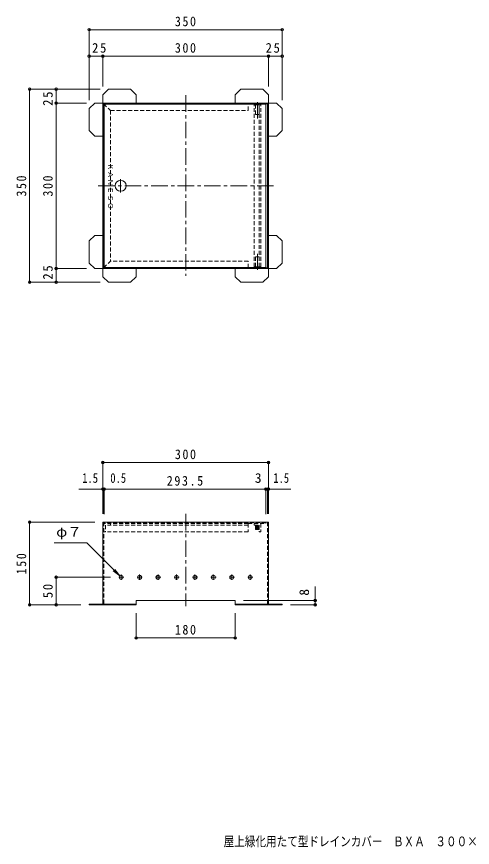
# Model space of a CAD drawing. Units: millimetres, scale not verified. Extents: x -808 to 875, y -810 to 696.
# Drawn here: x -808 to 18, y -810 to 696 of the extents above; entities that cross this region are included whole.
import ezdxf
from ezdxf.enums import TextEntityAlignment as Align

# ---------------------------------------------------------------- set-up
doc = ezdxf.new("R2010")
doc.units = ezdxf.units.MM
doc.header["$LTSCALE"] = 6
doc.header["$PDMODE"] = 32
doc.header["$PDSIZE"] = 4.8
doc.linetypes.add('CHAIN1', pattern=[8, 5, -1, 1, -1])
doc.linetypes.add('DASHED1', pattern=[1.8, 1.2, -0.6])
for name, color, linetype, lineweight in [('1-0_1-0ﾚｲﾔ', 4, 'Continuous', 9), ('1-1_1-1ﾚｲﾔ', 2, 'DASHED1', 9), ('1-2_1-2ﾚｲﾔ', 3, 'DASHED1', 9), ('1-3_1-3ﾚｲﾔ', 6, 'DASHED1', 9), ('1-4_1-4ﾚｲﾔ', 7, 'Continuous', 9), ('1-F', 7, 'Continuous', 9)]:
    doc.layers.add(name, color=color, linetype=linetype, lineweight=lineweight)
doc.layers.add('F-5_F-5ﾚｲﾔ', color=6, linetype='Continuous')
doc.styles.add('ＭＳ ゴシック', font='')
doc.styles.get('ＭＳ ゴシック').set_extended_font_data('MS Gothic')

msp = doc.modelspace()

# ---------------------------------------------------------------- linework, layer by layer
at = {"layer": '1-0_1-0ﾚｲﾔ'}
for p, q in [((-641.62, 564.54), (-651.62, 554.54)), ((-601.62, 564.54), (-641.62, 564.54)), ((-601.62, 564.54), (-591.62, 554.54)), ((-401.62, 564.54), (-411.62, 554.54)), ((-361.62, 564.54), (-401.62, 564.54)), ((-361.62, 564.54), (-351.62, 554.54)), ((-651.62, 554.54), (-651.62, 224.54)), ((-591.62, 554.54), (-591.62, 539.54)), ((-411.62, 554.54), (-411.62, 539.54)), ((-351.62, 554.54), (-351.62, 224.54)), ((-676.619, 529.54), (-666.62, 539.54)), ((-676.619, 529.54), (-676.619, 489.54)), ((-666.62, 539.54), (-336.619, 539.54)), ((-650.12, 538.04), (-651.62, 539.54)), ((-650.12, 538.04), (-650.12, 241.041)), ((-326.62, 529.54), (-336.619, 539.54)), ((-326.62, 489.54), (-326.62, 529.54)), ((-676.619, 489.54), (-666.62, 479.54)), ((-326.62, 489.54), (-336.62, 479.54)), ((-666.62, 479.54), (-651.619, 479.54)), ((-336.62, 479.54), (-351.62, 479.54)), ((-676.619, 289.54), (-666.62, 299.54)), ((-676.619, 289.54), (-676.619, 249.54)), ((-666.62, 299.54), (-651.619, 299.54)), ((-336.62, 299.54), (-351.62, 299.54)), ((-326.62, 289.54), (-336.62, 299.54)), ((-326.62, 249.54), (-326.62, 289.54)), ((-676.619, 249.54), (-666.62, 239.541)), ((-326.62, 249.54), (-336.62, 239.541)), ((-336.62, 239.541), (-666.62, 239.541)), ((-591.619, 224.54), (-591.619, 239.541)), ((-411.619, 224.54), (-411.619, 239.541)), ((-641.62, 214.54), (-651.62, 224.54)), ((-641.62, 214.54), (-601.619, 214.54)), ((-601.619, 214.54), (-591.619, 224.54)), ((-401.619, 214.54), (-411.619, 224.54)), ((-401.619, 214.54), (-361.62, 214.54)), ((-361.62, 214.54), (-351.62, 224.54)), ((-351.62, -220.273), (-651.62, -220.273)), ((-651.62, -220.273), (-651.62, -370.273)), ((-351.62, -220.273), (-351.62, -370.273)), ((-676.619, -368.773), (-676.619, -370.273)), ((-591.62, -368.773), (-676.619, -368.773)), ((-591.62, -370.273), (-676.619, -370.273)), ((-666.619, -368.773), (-666.619, -370.273)), ((-641.62, -368.773), (-641.62, -370.273)), ((-601.62, -368.773), (-601.62, -370.273)), ((-591.62, -362.273), (-591.62, -370.273)), ((-411.619, -362.273), (-591.62, -362.273)), ((-411.619, -362.273), (-411.619, -370.273)), ((-326.62, -368.773), (-411.619, -368.773)), ((-326.62, -370.273), (-411.619, -370.273)), ((-401.619, -368.773), (-401.619, -370.273)), ((-361.62, -368.773), (-361.62, -370.273)), ((-336.62, -368.773), (-336.62, -370.273)), ((-326.62, -368.773), (-326.62, -370.273))]:
    msp.add_line(p, q, dxfattribs=at)
at = {"layer": '1-0_1-0ﾚｲﾔ', "linetype": 'CHAIN1'}
for p, q in [((-501.619, 553.733), (-501.619, 226.492)), ((-660.183, 389.54), (-341.086, 389.54)), ((-501.619, -205.332), (-501.619, -372.661)), ((-367.859, -230.273), (-375.667, -230.273)), ((-371.619, -226.362), (-371.619, -234.199)), ((-618.62, -315.46), (-618.62, -324.883)), ((-585.191, -315.46), (-585.191, -324.883)), ((-551.762, -315.46), (-551.762, -324.883)), ((-518.334, -315.46), (-518.334, -324.883)), ((-484.905, -315.46), (-484.905, -324.883)), ((-451.477, -315.46), (-451.477, -324.883)), ((-418.048, -315.46), (-418.048, -324.883)), ((-384.619, -315.46), (-384.619, -324.883)), ((-613.752, -320.272), (-623.01, -320.272)), ((-580.324, -320.272), (-589.582, -320.272)), ((-546.895, -320.272), (-556.153, -320.272)), ((-513.467, -320.272), (-522.724, -320.272)), ((-480.038, -320.272), (-489.296, -320.272)), ((-446.609, -320.272), (-455.867, -320.272)), ((-413.181, -320.272), (-422.439, -320.272)), ((-379.752, -320.272), (-389.01, -320.272))]:
    msp.add_line(p, q, dxfattribs=at)
at = {"layer": '1-0_1-0ﾚｲﾔ', "linetype": 'DASHED1'}
for p, q in [((-650.12, -220.273), (-650.12, -370.273)), ((-353.12, -220.273), (-353.12, -370.273))]:
    msp.add_line(p, q, dxfattribs=at)
at = {"layer": '1-0_1-0ﾚｲﾔ'}
for points in [[(-650.12, 538.04), (-353.12, 538.04), (-351.62, 539.54)], [(-353.12, 538.04), (-353.12, 241.041), (-351.62, 239.541)], [(-353.12, 241.041), (-650.12, 241.041), (-651.62, 239.541)]]:
    msp.add_lwpolyline(points, dxfattribs=at)
for centre, radius in [((-371.619, -230.273), 2.5), ((-618.62, -320.272), 3.5), ((-585.191, -320.272), 3.5), ((-551.762, -320.272), 3.5), ((-518.334, -320.272), 3.5), ((-484.905, -320.272), 3.5), ((-451.477, -320.272), 3.5), ((-418.048, -320.272), 3.5), ((-384.619, -320.272), 3.5)]:
    msp.add_circle(centre, radius, dxfattribs=at)
at = {"layer": '1-1_1-1ﾚｲﾔ'}
for p, q in [((-650.12, 538.04), (-638.119, 526.04)), ((-388.12, 526.04), (-388.12, 538.04)), ((-638.119, 526.04), (-638.119, 253.04)), ((-638.119, 526.04), (-388.12, 526.04)), ((-650.12, 241.041), (-638.119, 253.04)), ((-388.12, -222.773), (-650.12, -222.773)), ((-638.119, -222.773), (-638.119, -225.773))]:
    msp.add_line(p, q, dxfattribs=at)
for points in [[(-388.12, 241.041), (-388.12, 253.04), (-638.119, 253.04)], [(-388.12, -222.773), (-388.12, -237.773), (-650.12, -237.773)], [(-388.12, -225.773), (-647.12, -225.773), (-647.12, -237.773)]]:
    msp.add_lwpolyline(points, dxfattribs=at)
at = {"layer": '1-2_1-2ﾚｲﾔ', "linetype": 'Continuous'}
msp.add_line((-649.62, 537.54), (-649.62, 241.54), dxfattribs=at)
at = {"layer": '1-2_1-2ﾚｲﾔ', "linetype": 'CHAIN1'}
for p, q in [((-371.62, 511.509), (-371.62, 541.368)), ((-619.619, 401.412), (-619.619, 377.45)), ((-371.62, 236.953), (-371.62, 266.078))]:
    msp.add_line(p, q, dxfattribs=at)
at = {"layer": '1-2_1-2ﾚｲﾔ'}
for p, q in [((-368.12, 242.54), (-368.12, 536.54)), ((-365.119, 242.54), (-365.119, 536.54)), ((-649.62, -220.773), (-649.62, -222.773)), ((-356.12, -220.773), (-649.62, -220.773)), ((-388.12, -222.773), (-356.12, -222.773)), ((-365.119, -222.773), (-365.119, -237.773)), ((-356.12, -220.773), (-356.12, -222.773))]:
    msp.add_line(p, q, dxfattribs=at)
at = {"layer": '1-2_1-2ﾚｲﾔ', "linetype": 'Continuous'}
msp.add_lwpolyline([(-649.62, 537.54), (-356.12, 537.54), (-356.12, 241.54), (-649.62, 241.54)], dxfattribs=at)
at = {"layer": '1-2_1-2ﾚｲﾔ'}
for points in [[(-365.119, 242.54), (-377.12, 242.54), (-377.12, 536.54), (-365.119, 536.54)], [(-377.119, -222.773), (-377.119, -225.773), (-368.119, -225.773), (-368.119, -237.773), (-365.119, -237.773)]]:
    msp.add_lwpolyline(points, dxfattribs=at)
msp.add_lwpolyline([(-375.12, -233.773), (-375.12, -226.773), (-368.119, -226.773), (-368.119, -233.773)], close=True, dxfattribs=at)
at = {"layer": '1-2_1-2ﾚｲﾔ', "linetype": 'Continuous'}
msp.add_circle((-619.619, 389.54), 10, dxfattribs=at)
at = {"layer": '1-3_1-3ﾚｲﾔ', "linetype": 'Continuous'}
for p, q in [((-369.12, 539.54), (-374.12, 539.54)), ((-369.12, 239.541), (-374.12, 239.541))]:
    msp.add_line(p, q, dxfattribs=at)
at = {"layer": '1-3_1-3ﾚｲﾔ'}
for p, q in [((-374.12, 539.54), (-374.12, 536.54)), ((-369.12, 536.54), (-374.12, 536.54)), ((-369.12, 539.54), (-369.12, 536.54)), ((-368.12, 518.54), (-368.12, 536.54)), ((-368.12, 260.54), (-368.12, 242.54)), ((-374.12, 239.541), (-374.12, 242.54)), ((-369.12, 242.54), (-374.12, 242.54)), ((-369.12, 239.541), (-369.12, 242.54))]:
    msp.add_line(p, q, dxfattribs=at)
for points in [[(-368.12, 518.54), (-375.12, 518.54), (-375.12, 536.54)], [(-368.12, 260.54), (-375.12, 260.54), (-375.12, 242.54)]]:
    msp.add_lwpolyline(points, dxfattribs=at)
at = {"layer": '1-3_1-3ﾚｲﾔ', "linetype": 'Continuous'}
msp.add_circle((-371.619, -230.273), 2, dxfattribs=at)
at = {"layer": '1-4_1-4ﾚｲﾔ'}
for p, q in [((-676.619, 544.541), (-676.619, 674.34)), ((-676.619, 672.54), (-326.62, 672.54)), ((-326.62, 544.541), (-326.62, 674.34)), ((-676.619, 544.541), (-676.619, 626.34)), ((-676.619, 624.54), (-651.62, 624.54)), ((-651.62, 569.54), (-651.62, 626.34)), ((-651.62, 624.54), (-351.62, 624.54)), ((-351.62, 569.54), (-351.62, 626.34)), ((-351.62, 624.54), (-326.62, 624.54)), ((-326.62, 544.541), (-326.62, 626.34)), ((-656.62, 564.54), (-786.419, 564.54)), ((-784.62, 214.54), (-784.62, 564.54)), ((-656.62, 564.54), (-738.419, 564.54)), ((-736.619, 539.54), (-736.619, 564.54)), ((-681.619, 539.54), (-738.419, 539.54)), ((-736.619, 239.54), (-736.619, 539.54)), ((-681.619, 239.54), (-738.419, 239.54)), ((-736.619, 214.54), (-736.619, 239.54)), ((-656.62, 214.54), (-786.419, 214.54)), ((-656.62, 214.54), (-738.419, 214.54)), ((-651.62, -205.273), (-651.62, -110.473)), ((-651.62, -112.273), (-351.62, -112.273)), ((-351.62, -205.273), (-351.62, -110.473)), ((-695.34, -160.273), (-650.12, -160.273)), ((-651.62, -205.273), (-651.62, -158.473)), ((-650.12, -205.273), (-650.12, -158.473)), ((-650.12, -160.273), (-649.62, -160.273)), ((-649.62, -205.773), (-649.62, -158.473)), ((-649.62, -160.273), (-356.12, -160.273)), ((-356.12, -205.773), (-356.12, -158.473)), ((-356.12, -160.273), (-353.12, -160.273)), ((-353.12, -205.273), (-353.12, -158.473)), ((-353.12, -160.273), (-311.079, -160.273)), ((-351.62, -205.273), (-351.62, -158.473)), ((-666.62, -220.273), (-786.419, -220.273)), ((-784.62, -370.273), (-784.62, -220.273)), ((-621.095, -317.798), (-632.995, -308.666)), ((-621.095, -317.798), (-630.226, -305.897)), ((-638.01, -320.272), (-738.419, -320.272)), ((-736.619, -370.273), (-736.619, -320.272)), ((-266.62, -370.273), (-266.62, -336.886)), ((-691.619, -370.273), (-786.419, -370.273)), ((-691.619, -370.273), (-738.419, -370.273)), ((-396.62, -362.273), (-264.82, -362.273)), ((-311.62, -370.273), (-264.82, -370.273)), ((-591.62, -385.272), (-591.62, -432.072)), ((-411.619, -385.272), (-411.619, -432.072)), ((-591.62, -430.272), (-411.619, -430.272))]:
    msp.add_line(p, q, dxfattribs=at)
msp.add_lwpolyline([(-621.095, -317.798), (-681.146, -257.746), (-739.904, -257.746)], dxfattribs=at)
for p in [(-676.619, 672.54), (-326.62, 672.54), (-676.619, 624.54), (-651.62, 624.54), (-351.62, 624.54), (-326.62, 624.54), (-784.62, 564.54), (-736.619, 564.54), (-736.619, 539.54), (-736.619, 239.54), (-784.62, 214.54), (-736.619, 214.54), (-651.62, -112.273), (-351.62, -112.273), (-651.62, -160.273), (-650.12, -160.273), (-649.62, -160.273), (-356.12, -160.273), (-353.12, -160.273), (-351.62, -160.273), (-784.62, -220.273), (-736.619, -320.272), (-266.62, -362.273), (-784.62, -370.273), (-736.619, -370.273), (-266.62, -370.273), (-591.62, -430.272), (-411.619, -430.272)]:
    msp.add_point(p, dxfattribs=at)

# ---------------------------------------------------------------- texts
at = {"layer": '1-4_1-4ﾚｲﾔ', "color": 6, "style": 'ＭＳ ゴシック', "width": 0.8}
for s, p in [('1.5', (-689.349, -154.273)), ('0.5', (-638.373, -154.273)), ('1.5', (-342.762, -154.273))]:
    msp.add_text(s, height=17.6, dxfattribs=at).set_placement(p, align=Align.BOTTOM_LEFT)
at = {"layer": '1-4_1-4ﾚｲﾔ', "color": 2, "style": 'ＭＳ ゴシック'}
msp.add_text('3', height=17.6, dxfattribs=at).set_placement((-376.056, -154.273), align=Align.BOTTOM_LEFT)
at = {"layer": '1-4_1-4ﾚｲﾔ', "color": 2, "style": 'ＭＳ ゴシック', "width": 1.1}
msp.add_text('φ７', height=17.6, dxfattribs=at).set_placement((-736.448, -251.987), align=Align.BOTTOM_LEFT)
at = {"layer": '1-4_1-4ﾚｲﾔ', "color": 2, "style": 'ＭＳ ゴシック'}
msp.add_text('8', height=17.6, rotation=90, dxfattribs=at).set_placement((-272.62, -353.481), align=Align.BOTTOM_LEFT)
at = {"layer": '1-4_1-4ﾚｲﾔ', "color": 2, "char_height": 17.6, "attachment_point": 7, "style": 'ＭＳ ゴシック'}
for s, insert in [('\\T1.27;\\W0.9;350', (-521.12, 678.54)), ('\\T1.27;\\W0.95;25', (-671.339, 630.54)), ('\\T1.27;\\W0.9;300', (-521.12, 630.54)), ('\\T1.27;\\W0.95;25', (-356.592, 630.54)), ('\\T1.27;\\W0.9;300', (-521.12, -106.273)), ('\\T1.28;\\W0.9;293.5', (-535.869, -154.273)), ('\\T1.27;\\W0.9;180', (-521.12, -424.272))]:
    msp.add_mtext(s, dxfattribs=dict(at, insert=insert))
at = {"layer": '1-4_1-4ﾚｲﾔ', "color": 2, "char_height": 17.6, "attachment_point": 7, "rotation": 90, "style": 'ＭＳ ゴシック'}
for s, insert in [('\\T1.27;\\W0.95;25', (-742.619, 534.516)), ('\\T1.27;\\W0.9;350', (-790.62, 370.04)), ('\\T1.27;\\W0.9;300', (-742.619, 370.04)), ('\\T1.27;\\W0.95;25', (-742.619, 219.484)), ('\\T1.27;\\W0.9;150', (-790.619, -314.773)), ('\\T1.27;\\W0.95;50', (-742.619, -358.022))]:
    msp.add_mtext(s, dxfattribs=dict(at, insert=insert))
at = {"layer": '1-F', "color": 6, "insert": (-642.619, 430.04), "char_height": 8.798, "attachment_point": 7, "rotation": 270, "style": 'ＭＳ ゴシック'}
msp.add_mtext('\\T1.15;ＫＡＮＥＳＯ', dxfattribs=at)
at = {"layer": 'F-5_F-5ﾚｲﾔ', "style": 'ＭＳ ゴシック', "width": 0.8}
msp.add_text('屋上緑化用たて型ドレインカバー\u3000ＢＸＡ\u3000３００×３００×１５０', height=17.6, dxfattribs=at).set_placement((-432.681, -813.116), align=Align.BOTTOM_LEFT)

doc.saveas('drawing.dxf')
